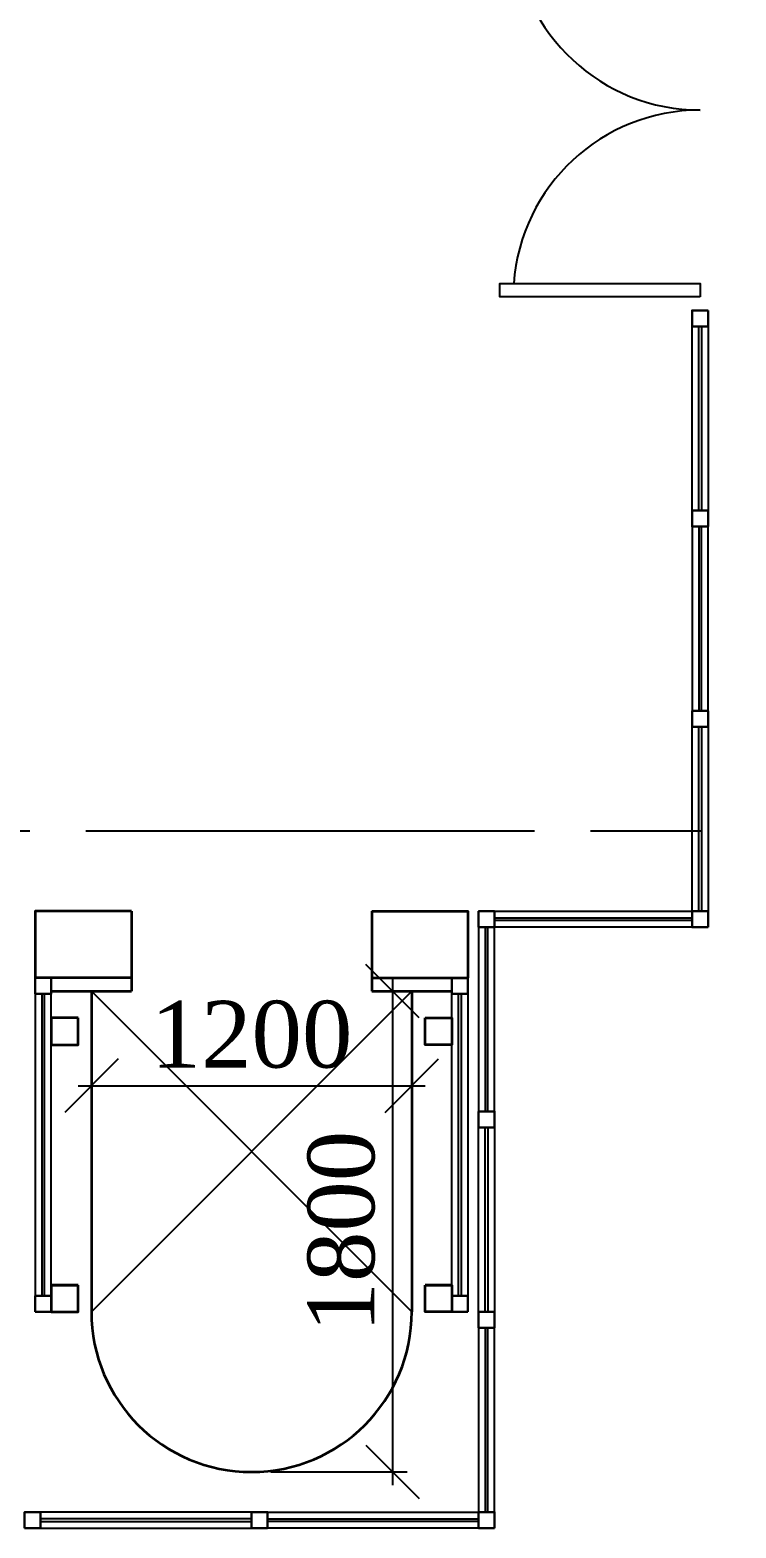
# Model space of a CAD drawing. Header units: inches. Extents: x 2870606 to 3671143, y -733551 to -473558.
# Drawn here: x 3550164 to 3552808, y -515033 to -509423 of the extents above; entities that cross this region are included whole.
import ezdxf

# ---------------------------------------------------------------- set-up
doc = ezdxf.new("R2010")
doc.units = ezdxf.units.IN
doc.header["$MEASUREMENT"] = 0
doc.linetypes.add('ACAD_ISO08W100', pattern=[36, 24, -3, 6, -3])
doc.layers.add('A_Windows', color=160, linetype='Continuous')
doc.styles.add('J~stule', font='dutch.ttf')
doc.dimstyles.new('J~style', dxfattribs={"dimscale": 100, "dimtxt": 2.5, "dimasz": 2, "dimexe": 0.55, "dimexo": 0.725, "dimtad": 1, "dimdec": 0, "dimdsep": 46, "dimtxsty": 'J~stule', "dimblk": 'OBLIQUE', "dimcen": 2, "dimdle": 0.5, "dimadec": 0, "dimazin": 0, "dimtfac": 1, "dimtdec": 0, "dimtmove": 0, "dimatfit": 3, "dimfxl": 1, "dimarcsym": 0})

# ---------------------------------------------------------------- blocks, each defined once
blk = doc.blocks.new('*U54')
at = {"color": 7, "lineweight": 30}
for points in [[(0, 60), (60, 60), (60, 0), (0, 0)], [(1250, 60), (1190, 60), (1190, 0), (1250, 0)]]:
    blk.add_lwpolyline(points, close=True, dxfattribs=at)
at = {"color": 4, "lineweight": 25}
for points in [[(60, 60), (1190, 60), (1190, 0), (60, 0)], [(60, 35), (1190, 35), (1190, 25), (60, 25)]]:
    blk.add_lwpolyline(points, close=True, dxfattribs=at)
blk = doc.blocks.new('*U53')
at = {"color": 7, "lineweight": 30}
for points in [[(0, 60), (60, 60), (60, 0), (0, 0)], [(1250, 60), (1190, 60), (1190, 0), (1250, 0)]]:
    blk.add_lwpolyline(points, close=True, dxfattribs=at)
at = {"color": 4, "lineweight": 25}
for points in [[(60, 60), (1190, 60), (1190, 0), (60, 0)], [(60, 35), (1190, 35), (1190, 25), (60, 25)]]:
    blk.add_lwpolyline(points, close=True, dxfattribs=at)
blk = doc.blocks.new('_Oblique')
at = {"color": 0, "linetype": 'ByBlock', "lineweight": -2}
blk.add_line((-0.5, -0.5), (0.5, 0.5), dxfattribs=at)
blk = doc.blocks.new('*D853')
at = {"color": 0, "lineweight": -2, "transparency": 16777216}
for p, q in [((3550343.7, -513376.6), (3551643.7, -513376.6)), ((3550393.7, -513421.9), (3550393.7, -513431.6)), ((3551593.7, -513421.9), (3551593.7, -513431.6))]:
    blk.add_line(p, q, dxfattribs=at)
at = {"layer": 'Defpoints', "color": 0, "lineweight": 35, "transparency": 16777216}
for p in [(3550393.7, -513349.4), (3551593.7, -513349.4), (3551593.7, -513376.6)]:
    blk.add_point(p, dxfattribs=at)
at = {"color": 0, "lineweight": -2, "transparency": 16777216, "xscale": 200, "yscale": 200, "zscale": 200, "rotation": 180}
blk.add_blockref('_Oblique', (3550393.7, -513376.6), dxfattribs=at)
at = {"color": 0, "lineweight": -2, "transparency": 16777216, "xscale": 200, "yscale": 200, "zscale": 200}
blk.add_blockref('_Oblique', (3551593.7, -513376.6), dxfattribs=at)
at = {"color": 0, "transparency": 16777216, "insert": (3550993.7, -513185.7), "char_height": 250, "attachment_point": 5, "style": 'J~stule'}
blk.add_mtext('1200', dxfattribs=at)
blk = doc.blocks.new('*D854')
at = {"color": 0, "lineweight": -2, "transparency": 16777216}
for p, q in [((3551521.6, -512973.1), (3551521.6, -514873.1)), ((3551671.2, -513023.1), (3551466.6, -513023.1)), ((3551066.2, -514823.1), (3551576.6, -514823.1))]:
    blk.add_line(p, q, dxfattribs=at)
at = {"layer": 'Defpoints', "color": 0, "lineweight": 35, "transparency": 16777216}
for p in [(3551743.7, -513023.1), (3550993.7, -514823.1), (3551521.6, -514823.1)]:
    blk.add_point(p, dxfattribs=at)
at = {"color": 0, "lineweight": -2, "transparency": 16777216, "xscale": 200, "yscale": 200, "zscale": 200}
for p, rotation in [((3551521.6, -513023.1), 90), ((3551521.6, -514823.1), 270)]:
    blk.add_blockref('_Oblique', p, dxfattribs=dict(at, rotation=rotation))
at = {"color": 0, "transparency": 16777216, "insert": (3551330.6, -513923.1), "char_height": 250, "attachment_point": 5, "rotation": 90, "style": 'J~stule'}
blk.add_mtext('1800', dxfattribs=at)
blk = doc.blocks.new('*U75')
at = {"color": 7, "lineweight": 30}
for points in [[(0, 60), (60, 60), (60, 0), (0, 0)], [(810, 60), (750, 60), (750, 0), (810, 0)]]:
    blk.add_lwpolyline(points, close=True, dxfattribs=at)
at = {"color": 4, "lineweight": 25}
for points in [[(60, 60), (750, 60), (750, 0), (60, 0)], [(60, 35), (750, 35), (750, 25), (60, 25)]]:
    blk.add_lwpolyline(points, close=True, dxfattribs=at)
blk = doc.blocks.new('*U99')
at = {"color": 7, "lineweight": 30}
for points in [[(0, 60), (60, 60), (60, 0), (0, 0)], [(910, 60), (850, 60), (850, 0), (910, 0)]]:
    blk.add_lwpolyline(points, close=True, dxfattribs=at)
at = {"color": 4, "lineweight": 25}
for points in [[(60, 60), (850, 60), (850, 0), (60, 0)], [(60, 35), (850, 35), (850, 25), (60, 25)]]:
    blk.add_lwpolyline(points, close=True, dxfattribs=at)
blk = doc.blocks.new('*U98')
at = {"color": 7, "lineweight": 30}
for points in [[(0, 60), (60, 60), (60, 0), (0, 0)], [(910, 60), (850, 60), (850, 0), (910, 0)]]:
    blk.add_lwpolyline(points, close=True, dxfattribs=at)
at = {"color": 4, "lineweight": 25}
for points in [[(60, 60), (850, 60), (850, 0), (60, 0)], [(60, 35), (850, 35), (850, 25), (60, 25)]]:
    blk.add_lwpolyline(points, close=True, dxfattribs=at)
blk = doc.blocks.new('*U100')
at = {"color": 7, "lineweight": 30}
for points in [[(0, 60), (60, 60), (60, 0), (0, 0)], [(860, 60), (800, 60), (800, 0), (860, 0)]]:
    blk.add_lwpolyline(points, close=True, dxfattribs=at)
at = {"color": 4, "lineweight": 25}
for points in [[(60, 60), (800, 60), (800, 0), (60, 0)], [(60, 35), (800, 35), (800, 25), (60, 25)]]:
    blk.add_lwpolyline(points, close=True, dxfattribs=at)

msp = doc.modelspace()

# ---------------------------------------------------------------- linework, layer by layer
at = {"color": 252, "linetype": 'ACAD_ISO08W100', "ltscale": 70}
msp.add_line((3587332.87, -512423.13), (3525281.82, -512423.13), dxfattribs=at)
at = {"lineweight": 35}
for p, q in [((3550543.68, -512723.13), (3550543.68, -513023.13)), ((3551443.68, -512723.13), (3551443.68, -513023.13)), ((3550543.68, -512973.13), (3550183.68, -512973.13)), ((3551443.68, -512973.13), (3551803.68, -512973.13)), ((3550243.68, -514123.13), (3550343.68, -514123.13)), ((3551743.68, -514123.13), (3551643.68, -514123.13)), ((3551643.68, -514223.13), (3551643.68, -514123.13)), ((3550243.68, -514223.13), (3550343.68, -514223.13)), ((3551743.68, -514223.13), (3551643.68, -514223.13))]:
    msp.add_line(p, q, dxfattribs=at)
at = {"color": 4, "lineweight": 35}
for p, q in [((3550243.68, -513023.13), (3550543.68, -513023.13)), ((3550393.68, -513023.13), (3550393.68, -514223.13)), ((3551443.68, -513023.13), (3551743.68, -513023.13)), ((3551593.68, -513023.13), (3551593.68, -514223.13))]:
    msp.add_line(p, q, dxfattribs=at)
for p, q in [((3550393.68, -514223.13), (3551593.68, -513023.13)), ((3550393.68, -513023.13), (3551593.68, -514223.13))]:
    msp.add_line(p, q)
msp.add_lwpolyline([(3552673.68, -510423.13), (3551923.68, -510423.13), (3551923.68, -510373.13), (3552673.68, -510373.13)], close=True)
at = {"lineweight": 35}
for points in [[(3550543.68, -512723.13), (3550183.68, -512723.13), (3550183.68, -512973.13)], [(3551443.68, -512723.13), (3551803.68, -512723.13), (3551803.68, -512973.13)]]:
    msp.add_lwpolyline(points, dxfattribs=at)
for points in [[(3550343.68, -513123.13), (3550243.68, -513123.13), (3550243.68, -513223.13), (3550343.68, -513223.13)], [(3551643.68, -513123.13), (3551743.68, -513123.13), (3551743.68, -513223.13), (3551643.68, -513223.13)], [(3550343.68, -514123.13), (3550243.68, -514123.13), (3550243.68, -514223.13), (3550343.68, -514223.13)], [(3551643.68, -514123.13), (3551743.68, -514123.13), (3551743.68, -514223.13), (3551643.68, -514223.13)]]:
    msp.add_lwpolyline(points, close=True, dxfattribs=at)
for centre, start, end in [((3552673.68, -509023.13), 184.09604, 270), ((3552673.68, -510423.13), 90, 175.90396)]:
    msp.add_arc(centre, 700, start, end)
at = {"color": 4, "lineweight": 35}
msp.add_arc((3550993.68, -514223.13), 600, 180, 359.99996, dxfattribs=at)

# ---------------------------------------------------------------- block references
at = {"layer": 'A_Windows', "color": 5, "lineweight": 30}
for name, p, rotation in [('*U75', (3552643.68, -510473.13), 270.0000153929365), ('*U75', (3552643.68, -511973.13), 270.0000153929365), ('*U100', (3552703.68, -512723.13), 180.0000153929365), ('*U54', (3551743.68, -512973.13), 270.0000153929365), ('*U75', (3551843.68, -513473.13), 270.0000153929365), ('*U99', (3551903.68, -514973.13), 180.0000153929365)]:
    msp.add_blockref(name, p, dxfattribs=dict(at, rotation=rotation))
at = {"layer": 'A_Windows', "color": 5, "lineweight": 30, "xscale": -1}
for name, p, rotation in [('*U75', (3552643.68, -512033.13), 269.9999846070635), ('*U75', (3551843.68, -513533.13), 269.9999846070635), ('*U53', (3550243.68, -512973.13), 89.99998460706348), ('*U75', (3551843.68, -515033.13), 269.9999846070635), ('*U98', (3550143.68, -514973.13), 179.9999846070635)]:
    msp.add_blockref(name, p, dxfattribs=dict(at, rotation=rotation))

# ---------------------------------------------------------------- dimensions: what is measured, and where the dimension line sits
dim = msp.add_linear_dim(base=(3551521.65, -514823.13), p1=(3551743.68, -513023.13), p2=(3550993.68, -514823.13), angle=90, dimstyle='J~style', override={"dimdec": 1, "dimtdec": 1})
dim.commit()
dim.dimension.update_dxf_attribs({"geometry": '*D854', "text_midpoint": (3551330.6, -513923.13)})
dim = msp.add_linear_dim(base=(3551593.68, -513376.57), p1=(3550393.68, -513349.4), p2=(3551593.68, -513349.4), dimstyle='J~style', override={"dimdec": 1, "dimtdec": 1})
dim.commit()
dim.dimension.update_dxf_attribs({"geometry": '*D853', "text_midpoint": (3550993.68, -513185.69)})

doc.saveas('drawing.dxf')
